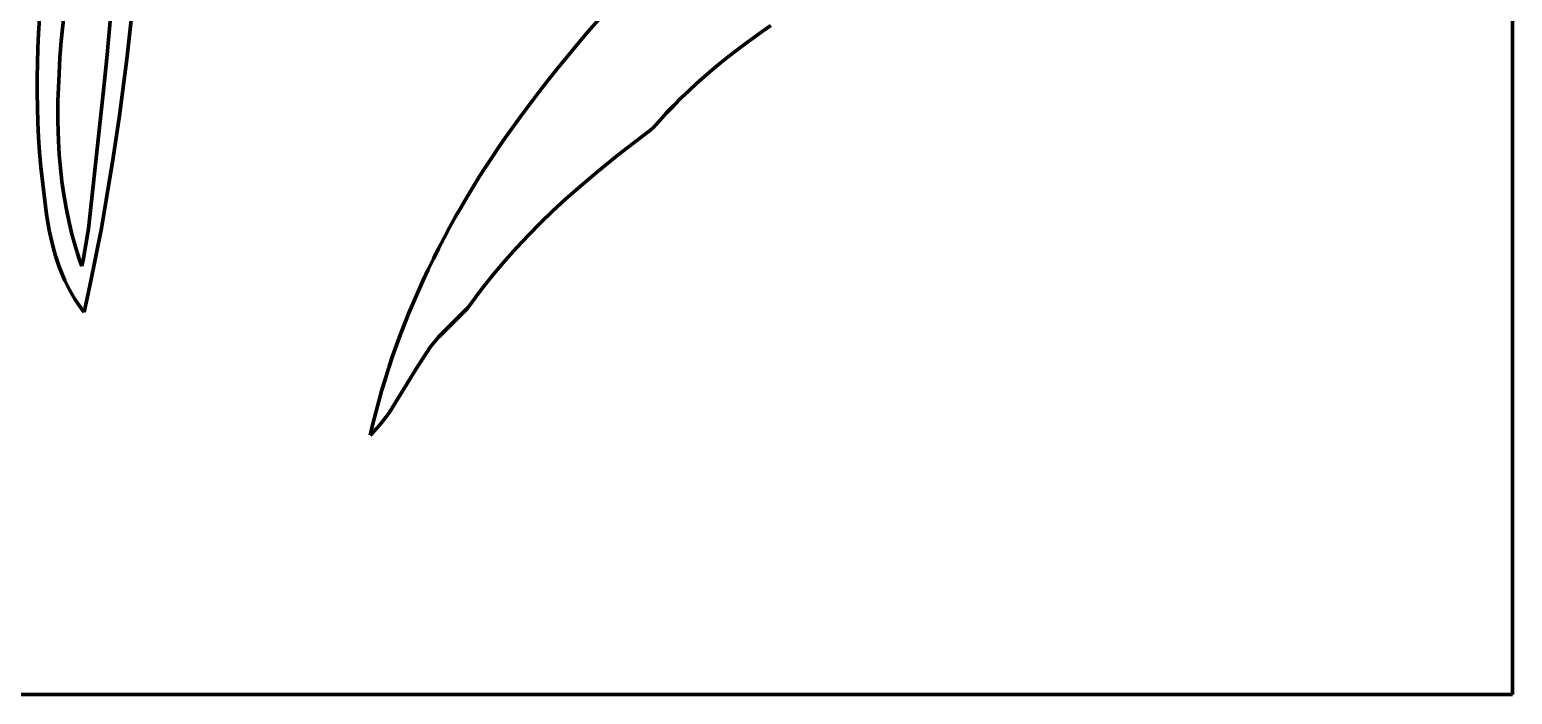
# Model space of a CAD drawing. Header units: millimetres. Extents: x 0 to 8.4, y 0 to 11.8.
# Drawn here: x 4.449 to 8.431, y 0 to 1.786 of the extents above; entities that cross this region are included whole.
import ezdxf

# ---------------------------------------------------------------- set-up
doc = ezdxf.new("R2010")
doc.units = ezdxf.units.MM
doc.layers.add('color#010101ff', color=7, linetype='CONTINUOUS', lineweight=100)
doc.layers.add('color#ffffffff', color=7, linetype='CONTINUOUS', lineweight=100)

msp = doc.modelspace()

# ---------------------------------------------------------------- linework, layer by layer
at = {"layer": 'color#010101ff'}
for p, q in [((4.6629, 1.7785), (4.669, 1.8482)), ((4.7278, 1.8591), (4.7106, 1.7068)), ((5.9429, 1.7732), (5.9953, 1.8338)), ((4.4734, 1.7756), (4.4756, 1.8154)), ((4.5408, 1.8217), (4.5343, 1.7554)), ((6.4393, 1.7964), (6.4161, 1.7804)), ((4.4717, 1.7358), (4.4734, 1.7756)), ((4.5343, 1.7554), (4.5309, 1.711)), ((4.6565, 1.7088), (4.6629, 1.7785)), ((5.917, 1.7425), (5.9429, 1.7732)), ((6.3932, 1.7641), (6.3705, 1.7475)), ((6.4161, 1.7804), (6.3932, 1.7641)), ((4.4705, 1.6959), (4.4717, 1.7358)), ((5.8914, 1.7117), (5.917, 1.7425)), ((6.3258, 1.7133), (6.3039, 1.6958)), ((6.348, 1.7306), (6.3258, 1.7133)), ((6.3705, 1.7475), (6.348, 1.7306)), ((4.4699, 1.6561), (4.4705, 1.6959)), ((4.5309, 1.711), (4.5286, 1.6666)), ((4.6498, 1.6392), (4.6565, 1.7088)), ((4.7106, 1.7068), (4.6907, 1.5548)), ((5.8411, 1.6492), (5.8661, 1.6806)), ((5.8661, 1.6806), (5.8914, 1.7117)), ((6.2823, 1.6778), (6.261, 1.6595)), ((6.3039, 1.6958), (6.2823, 1.6778)), ((4.4698, 1.6162), (4.4699, 1.6561)), ((4.5276, 1.6486), (4.5255, 1.5945)), ((4.5286, 1.6666), (4.5276, 1.6486)), ((4.6075, 1.2504), (4.6498, 1.6392)), ((5.8165, 1.6176), (5.8411, 1.6492)), ((6.24, 1.6408), (6.2194, 1.6217)), ((6.261, 1.6595), (6.24, 1.6408)), ((4.4703, 1.5763), (4.4698, 1.6162)), ((4.5255, 1.5945), (4.5252, 1.5403)), ((5.7922, 1.5856), (5.8165, 1.6176)), ((6.1991, 1.6022), (6.1792, 1.5823)), ((6.2194, 1.6217), (6.1991, 1.6022)), ((4.4715, 1.5364), (4.4703, 1.5763)), ((4.6907, 1.5548), (4.6739, 1.4411)), ((5.7447, 1.5208), (5.7682, 1.5534)), ((5.7682, 1.5534), (5.7922, 1.5856)), ((6.1597, 1.562), (6.1405, 1.5411)), ((6.1792, 1.5823), (6.1597, 1.562)), ((4.4733, 1.4964), (4.4715, 1.5364)), ((4.5252, 1.5403), (4.5267, 1.4861)), ((5.7265, 1.4951), (5.7447, 1.5208)), ((6.1218, 1.5199), (6.0299, 1.4496)), ((6.1405, 1.5411), (6.1218, 1.5199)), ((4.4758, 1.4565), (4.4733, 1.4964)), ((4.5267, 1.4861), (4.5289, 1.4501)), ((5.7086, 1.4691), (5.7265, 1.4951)), ((4.479, 1.4165), (4.4758, 1.4565)), ((4.5289, 1.4501), (4.532, 1.4141)), ((4.6739, 1.4411), (4.6553, 1.3277)), ((5.6738, 1.4166), (5.691, 1.443)), ((5.691, 1.443), (5.7086, 1.4691)), ((6.0299, 1.4496), (5.9758, 1.4059)), ((4.4943, 1.2894), (4.479, 1.4165)), ((4.532, 1.4141), (4.5361, 1.3782)), ((5.6568, 1.39), (5.6738, 1.4166)), ((5.9758, 1.4059), (5.9229, 1.3609)), ((4.5361, 1.3782), (4.5413, 1.3425)), ((5.6239, 1.3362), (5.6402, 1.3632)), ((5.6402, 1.3632), (5.6568, 1.39)), ((5.9229, 1.3609), (5.8883, 1.3301)), ((4.5413, 1.3425), (4.5474, 1.307)), ((4.6553, 1.3277), (4.6419, 1.2522)), ((5.6079, 1.3089), (5.6239, 1.3362)), ((5.8883, 1.3301), (5.8543, 1.2986)), ((4.5018, 1.2471), (4.4943, 1.2894)), ((4.5474, 1.307), (4.5547, 1.2717)), ((5.577, 1.2539), (5.5923, 1.2815)), ((5.5923, 1.2815), (5.6079, 1.3089)), ((5.8543, 1.2986), (5.821, 1.2664)), ((4.5078, 1.2191), (4.5018, 1.2471)), ((4.5547, 1.2717), (4.5631, 1.2366)), ((4.5631, 1.2366), (4.5727, 1.2018)), ((4.5928, 1.1668), (4.6075, 1.2504)), ((4.6419, 1.2522), (4.6275, 1.1769)), ((5.5621, 1.2261), (5.577, 1.2539)), ((5.821, 1.2664), (5.7885, 1.2335)), ((4.5149, 1.1916), (4.5078, 1.2191)), ((4.5727, 1.2018), (4.5779, 1.1845)), ((5.5334, 1.1699), (5.5476, 1.1981)), ((5.5476, 1.1981), (5.5621, 1.2261)), ((5.7567, 1.1998), (5.7259, 1.1654)), ((5.7885, 1.2335), (5.7567, 1.1998)), ((4.5189, 1.1779), (4.5149, 1.1916)), ((4.5232, 1.1644), (4.5189, 1.1779)), ((4.5278, 1.151), (4.5232, 1.1644)), ((4.5779, 1.1845), (4.5835, 1.1673)), ((4.5835, 1.1673), (4.5894, 1.1501)), ((4.5894, 1.1501), (4.5928, 1.1668)), ((4.6275, 1.1769), (4.6122, 1.1019)), ((5.5196, 1.1415), (5.5334, 1.1699)), ((5.7259, 1.1654), (5.7108, 1.1478)), ((4.5328, 1.1378), (4.5278, 1.151)), ((4.5381, 1.1247), (4.5328, 1.1378)), ((4.5438, 1.1118), (4.5381, 1.1247)), ((5.5062, 1.113), (5.5196, 1.1415)), ((5.6959, 1.13), (5.6813, 1.112)), ((5.7108, 1.1478), (5.6959, 1.13)), ((4.5499, 1.099), (4.5438, 1.1118)), ((4.5564, 1.0865), (4.5499, 1.099)), ((4.5634, 1.0741), (4.5564, 1.0865)), ((4.6122, 1.1019), (4.5958, 1.0269)), ((5.4807, 1.0553), (5.4932, 1.0842)), ((5.4932, 1.0842), (5.5062, 1.113)), ((5.6529, 1.0754), (5.6391, 1.0567)), ((5.667, 1.0938), (5.6529, 1.0754)), ((5.6813, 1.112), (5.667, 1.0938)), ((4.5708, 1.062), (4.5634, 1.0741)), ((4.5786, 1.05), (4.5708, 1.062)), ((4.587, 1.0384), (4.5786, 1.05)), ((4.5958, 1.0269), (4.587, 1.0384)), ((5.4685, 1.0263), (5.4807, 1.0553)), ((5.6253, 1.0378), (5.5471, 0.9594)), ((5.6391, 1.0567), (5.6253, 1.0378)), ((5.4454, 0.9676), (5.4567, 0.997)), ((5.4567, 0.997), (5.4685, 1.0263)), ((5.4345, 0.938), (5.4454, 0.9676)), ((5.5471, 0.9594), (5.5284, 0.937)), ((5.4241, 0.9083), (5.4345, 0.938)), ((5.525, 0.9323), (5.4871, 0.8745)), ((5.5284, 0.937), (5.525, 0.9323)), ((5.4045, 0.8484), (5.4141, 0.8784)), ((5.4141, 0.8784), (5.4241, 0.9083)), ((5.3954, 0.8182), (5.4045, 0.8484)), ((5.4871, 0.8745), (5.4146, 0.7566)), ((5.3868, 0.7878), (5.3954, 0.8182)), ((5.3711, 0.7267), (5.3787, 0.7574)), ((5.3787, 0.7574), (5.3868, 0.7878)), ((5.4146, 0.7566), (5.397, 0.7329)), ((5.3639, 0.696), (5.3711, 0.7267)), ((5.3844, 0.7177), (5.371, 0.7031)), ((5.397, 0.7329), (5.3844, 0.7177)), ((5.371, 0.7031), (5.3639, 0.696))]:
    msp.add_line(p, q, dxfattribs=at)
at = {"layer": 'color#ffffffff'}
for p, q in [((8.4306, 11.8056), (8.4306, 0)), ((4.669, 1.8482), (4.6629, 1.7785)), ((4.7106, 1.7068), (4.7278, 1.8591)), ((5.9953, 1.8338), (5.9429, 1.7732)), ((4.4756, 1.8154), (4.4734, 1.7756)), ((4.5343, 1.7554), (4.5408, 1.8217)), ((6.4161, 1.7804), (6.4393, 1.7964)), ((4.4734, 1.7756), (4.4717, 1.7358)), ((4.5309, 1.711), (4.5343, 1.7554)), ((4.6629, 1.7785), (4.6565, 1.7088)), ((5.9429, 1.7732), (5.917, 1.7425)), ((6.3705, 1.7475), (6.3932, 1.7641)), ((6.3932, 1.7641), (6.4161, 1.7804)), ((4.4717, 1.7358), (4.4705, 1.6959)), ((5.917, 1.7425), (5.8914, 1.7117)), ((6.3039, 1.6958), (6.3258, 1.7133)), ((6.3258, 1.7133), (6.348, 1.7306)), ((6.348, 1.7306), (6.3705, 1.7475)), ((4.4705, 1.6959), (4.4699, 1.6561)), ((4.5286, 1.6666), (4.5309, 1.711)), ((4.6565, 1.7088), (4.6498, 1.6392)), ((4.6907, 1.5548), (4.7106, 1.7068)), ((5.8661, 1.6806), (5.8411, 1.6492)), ((5.8914, 1.7117), (5.8661, 1.6806)), ((6.261, 1.6595), (6.2823, 1.6778)), ((6.2823, 1.6778), (6.3039, 1.6958)), ((4.4699, 1.6561), (4.4698, 1.6162)), ((4.5255, 1.5945), (4.5276, 1.6486)), ((4.5276, 1.6486), (4.5286, 1.6666)), ((4.6498, 1.6392), (4.6075, 1.2504)), ((5.8411, 1.6492), (5.8165, 1.6176)), ((6.2194, 1.6217), (6.24, 1.6408)), ((6.24, 1.6408), (6.261, 1.6595)), ((4.4698, 1.6162), (4.4703, 1.5763)), ((4.5252, 1.5403), (4.5255, 1.5945)), ((5.8165, 1.6176), (5.7922, 1.5856)), ((6.1792, 1.5823), (6.1991, 1.6022)), ((6.1991, 1.6022), (6.2194, 1.6217)), ((4.4703, 1.5763), (4.4715, 1.5364)), ((4.6739, 1.4411), (4.6907, 1.5548)), ((5.7682, 1.5534), (5.7447, 1.5208)), ((5.7922, 1.5856), (5.7682, 1.5534)), ((6.1405, 1.5411), (6.1597, 1.562)), ((6.1597, 1.562), (6.1792, 1.5823)), ((4.4715, 1.5364), (4.4733, 1.4964)), ((4.5267, 1.4861), (4.5252, 1.5403)), ((5.7447, 1.5208), (5.7265, 1.4951)), ((6.0299, 1.4496), (6.1218, 1.5199)), ((6.1218, 1.5199), (6.1405, 1.5411)), ((4.4733, 1.4964), (4.4758, 1.4565)), ((4.5289, 1.4501), (4.5267, 1.4861)), ((5.7265, 1.4951), (5.7086, 1.4691)), ((4.4758, 1.4565), (4.479, 1.4165)), ((4.532, 1.4141), (4.5289, 1.4501)), ((4.6553, 1.3277), (4.6739, 1.4411)), ((5.691, 1.443), (5.6738, 1.4166)), ((5.7086, 1.4691), (5.691, 1.443)), ((5.9758, 1.4059), (6.0299, 1.4496)), ((4.479, 1.4165), (4.4943, 1.2894)), ((4.5361, 1.3782), (4.532, 1.4141)), ((5.6738, 1.4166), (5.6568, 1.39)), ((5.9229, 1.3609), (5.9758, 1.4059)), ((4.5413, 1.3425), (4.5361, 1.3782)), ((5.6402, 1.3632), (5.6239, 1.3362)), ((5.6568, 1.39), (5.6402, 1.3632)), ((5.8883, 1.3301), (5.9229, 1.3609)), ((4.5474, 1.307), (4.5413, 1.3425)), ((4.6419, 1.2522), (4.6553, 1.3277)), ((5.6239, 1.3362), (5.6079, 1.3089)), ((5.8543, 1.2986), (5.8883, 1.3301)), ((4.4943, 1.2894), (4.5018, 1.2471)), ((4.5547, 1.2717), (4.5474, 1.307)), ((5.5923, 1.2815), (5.577, 1.2539)), ((5.6079, 1.3089), (5.5923, 1.2815)), ((5.821, 1.2664), (5.8543, 1.2986)), ((4.5018, 1.2471), (4.5078, 1.2191)), ((4.5631, 1.2366), (4.5547, 1.2717)), ((4.5727, 1.2018), (4.5631, 1.2366)), ((4.6075, 1.2504), (4.5928, 1.1668)), ((4.6275, 1.1769), (4.6419, 1.2522)), ((5.577, 1.2539), (5.5621, 1.2261)), ((5.7885, 1.2335), (5.821, 1.2664)), ((4.5078, 1.2191), (4.5149, 1.1916)), ((4.5779, 1.1845), (4.5727, 1.2018)), ((5.5476, 1.1981), (5.5334, 1.1699)), ((5.5621, 1.2261), (5.5476, 1.1981)), ((5.7259, 1.1654), (5.7567, 1.1998)), ((5.7567, 1.1998), (5.7885, 1.2335)), ((4.5149, 1.1916), (4.5189, 1.1779)), ((4.5189, 1.1779), (4.5232, 1.1644)), ((4.5232, 1.1644), (4.5278, 1.151)), ((4.5835, 1.1673), (4.5779, 1.1845)), ((4.5894, 1.1501), (4.5835, 1.1673)), ((4.5928, 1.1668), (4.5894, 1.1501)), ((4.6122, 1.1019), (4.6275, 1.1769)), ((5.5334, 1.1699), (5.5196, 1.1415)), ((5.7108, 1.1478), (5.7259, 1.1654)), ((4.5278, 1.151), (4.5328, 1.1378)), ((4.5328, 1.1378), (4.5381, 1.1247)), ((4.5381, 1.1247), (4.5438, 1.1118)), ((5.5196, 1.1415), (5.5062, 1.113)), ((5.6813, 1.112), (5.6959, 1.13)), ((5.6959, 1.13), (5.7108, 1.1478)), ((4.5438, 1.1118), (4.5499, 1.099)), ((4.5499, 1.099), (4.5564, 1.0865)), ((4.5564, 1.0865), (4.5634, 1.0741)), ((4.5958, 1.0269), (4.6122, 1.1019)), ((5.4932, 1.0842), (5.4807, 1.0553)), ((5.5062, 1.113), (5.4932, 1.0842)), ((5.6391, 1.0567), (5.6529, 1.0754)), ((5.6529, 1.0754), (5.667, 1.0938)), ((5.667, 1.0938), (5.6813, 1.112)), ((4.5634, 1.0741), (4.5708, 1.062)), ((4.5708, 1.062), (4.5786, 1.05)), ((4.5786, 1.05), (4.587, 1.0384)), ((4.587, 1.0384), (4.5958, 1.0269)), ((5.4807, 1.0553), (5.4685, 1.0263)), ((5.5471, 0.9594), (5.6253, 1.0378)), ((5.6253, 1.0378), (5.6391, 1.0567)), ((5.4567, 0.997), (5.4454, 0.9676)), ((5.4685, 1.0263), (5.4567, 0.997)), ((5.4454, 0.9676), (5.4345, 0.938)), ((5.5284, 0.937), (5.5471, 0.9594)), ((5.4345, 0.938), (5.4241, 0.9083)), ((5.4871, 0.8745), (5.525, 0.9323)), ((5.525, 0.9323), (5.5284, 0.937)), ((5.4141, 0.8784), (5.4045, 0.8484)), ((5.4241, 0.9083), (5.4141, 0.8784)), ((5.4045, 0.8484), (5.3954, 0.8182)), ((5.4146, 0.7566), (5.4871, 0.8745)), ((5.3954, 0.8182), (5.3868, 0.7878)), ((5.3787, 0.7574), (5.3711, 0.7267)), ((5.3868, 0.7878), (5.3787, 0.7574)), ((5.397, 0.7329), (5.4146, 0.7566)), ((5.3711, 0.7267), (5.3639, 0.696)), ((5.371, 0.7031), (5.3844, 0.7177)), ((5.3844, 0.7177), (5.397, 0.7329)), ((5.3639, 0.696), (5.371, 0.7031)), ((8.4306, 0), (0, 0))]:
    msp.add_line(p, q, dxfattribs=at)

doc.saveas('drawing.dxf')
